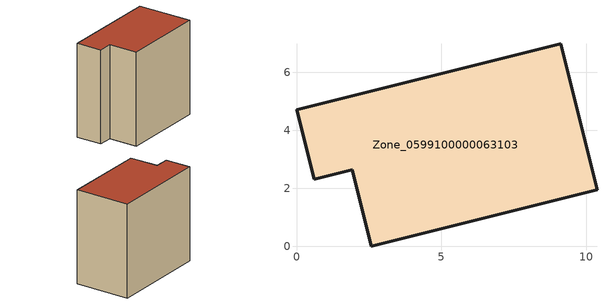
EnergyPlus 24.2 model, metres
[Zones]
Zone_0599100000063103
 floor ground (C_G): 1.92,2.64 0.61,2.31 0,4.7 9.12,6.99 10.37,1.95 2.58,0 z0
 wall outside (C_F): 9.12,6.99 0,4.7 0.61,2.31 1.92,2.64 2.58,0 10.37,1.95 9.12,6.99 z0:8.75
 roof outside (C_R): 2.58,0 10.37,1.95 9.12,6.99 0,4.7 0.61,2.31 1.92,2.64 z8.75
[BUILDING]
Pand.0599100000063103: North Axis=0; Terrain=City; Loads Convergence Tolerance Value=0.04; Temperature Convergence Tolerance Value=0.4; Solar Distribution=FullExterior; Maximum Number of Warmup Days=25; Minimum Number of Warmup Days=1
[Site:Location]
Rotterdam.The.Hague.AP_ZH_NLD Design_Conditions: Latitude=51.96; Longitude=4.45; Time Zone=1; Elevation=-4.5
[SITE:GROUNDTEMPERATURE:BUILDINGSURFACE]
18, 18, 18, 18, 18, 18, 18, 18, 18, 18, 18, 18
[MATERIAL] Thermal Absorptance=0.9; Solar Absorptance=0.7; Visible Absorptance=0.7
Name | Roughness | Thickness | Conductivity | Density | Specific Heat
G.TI.1992-2005 | MediumSmooth | 0.15 | 0.06 | 540 | 1210
F.TI.1992-2005 | Rough | 0.3 | 0.12 | 1920 | 840
R.TI.1992-2005 | MediumRough | 0.2 | 0.08 | 1500 | 1000
[CONSTRUCTION]
C_G: G.TI.1992-2005
C_F: F.TI.1992-2005
C_R: R.TI.1992-2005
[ZONE]
Zone_0599100000063103: Type=1; Multiplier=1; Ceiling Height=Autocalculate; Volume=Autocalculate; Floor Area=autocalculate; Part of Total Floor Area=Yes
[ZONEINFILTRATION:DESIGNFLOWRATE]
Infil_Zone_0599100000063103: Zone or ZoneList or Space or SpaceList=Zone_0599100000063103; Schedule=AlwaysOn; Design Flow Rate Calculation Method=Flow/Area; Flow Rate per Floor Area=0.0015; Constant Term Coefficient=1; Temperature Term Coefficient=0; Velocity Term Coefficient=0; Velocity Squared Term Coefficient=0
[HVACTEMPLATE:ZONE:IDEALLOADSAIRSYSTEM]
Zone_0599100000063103: Maximum Heating Supply Air Temperature=50; Minimum Cooling Supply Air Temperature=13; Maximum Heating Supply Air Humidity Ratio=0.0156; Minimum Cooling Supply Air Humidity Ratio=0.0077; Heating Limit=NoLimit; Cooling Limit=NoLimit; Dehumidification Control Type=ConstantSensibleHeatRatio; Cooling Sensible Heat Ratio=0.7; Dehumidification Setpoint=60; Humidification Control Type=None; Humidification Setpoint=30; Outdoor Air Method=None; Outdoor Air Flow Rate per Person=0.00944; Outdoor Air Flow Rate per Zone Floor Area=0; Outdoor Air Flow Rate per Zone=0; Demand Controlled Ventilation Type=None; Outdoor Air Economizer Type=NoEconomizer; Heat Recovery Type=None; Sensible Heat Recovery Effectiveness=0.7; Latent Heat Recovery Effectiveness=0.65
[ZONECONTROL:THERMOSTAT]
ThermostatControl_Zone_0599100000063103: Zone or ZoneList=Zone_0599100000063103; Control Type Schedule=DualSetpointControlType; Control 1=Thermostat_Zone_0599100000063103; Temperature Difference Between Cutout And Setpoint=0
[THERMOSTATSETPOINT:DUALSETPOINT]
Thermostat_Zone_0599100000063103: Heating Setpoint Temperature Schedule=HeatingSetpoint_Zone_0599100000063103; Cooling Setpoint Temperature Schedule=CoolingSetpoint_Zone_0599100000063103
[SCHEDULE:COMPACT]
HeatingSetpoint_Zone_0599100000063103: Through: 12/31, For: AllDays, Until: 24:00, 21
CoolingSetpoint_Zone_0599100000063103: Through: 12/31, For: AllDays, Until: 24:00, 24
DualSetpointControlType: Through: 12/31, For: AllDays, Until: 24:00, 4
AlwaysOn: Through: 12/31, For: AllDays, Until: 24:00, 1
